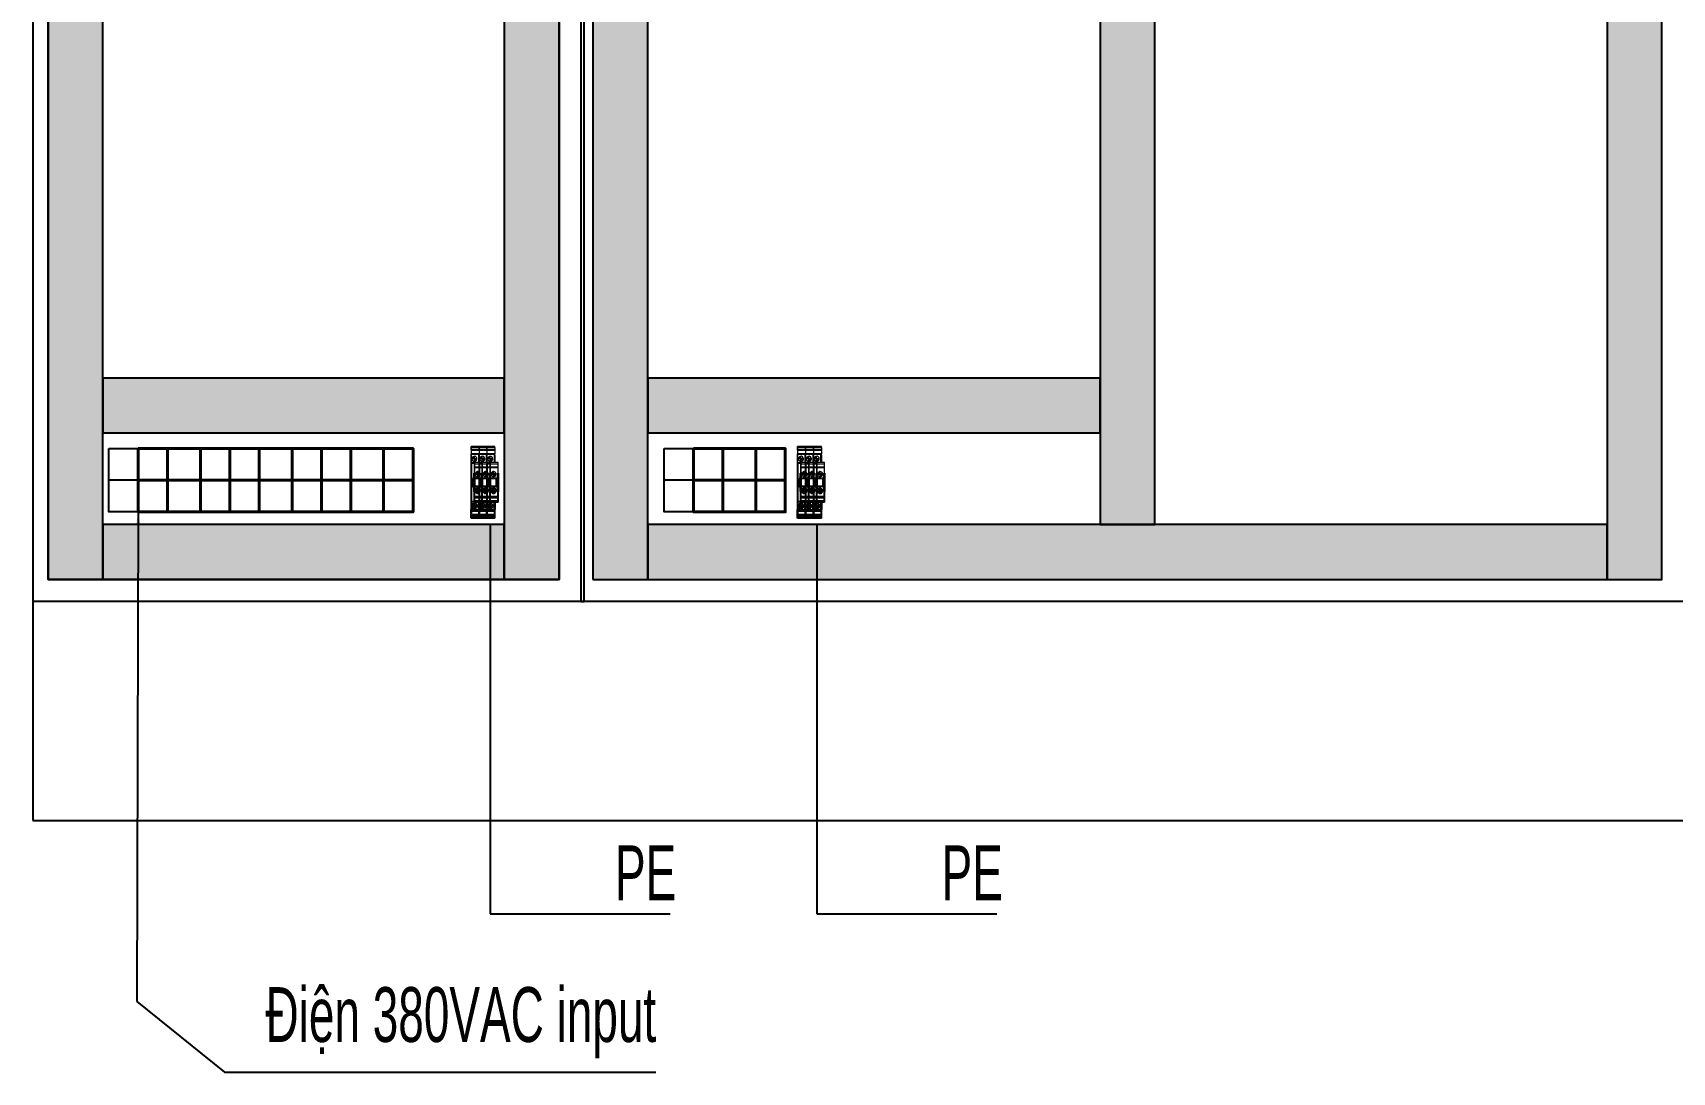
# Model space of a CAD drawing. Header units: millimetres. Extents: x 6750 to 121550, y -28210 to 66060.
# Drawn here: x 37014 to 38510, y 63106 to 64054 of the extents above; entities that cross this region are included whole.
import ezdxf

# ---------------------------------------------------------------- set-up
doc = ezdxf.new("R2010")
doc.units = ezdxf.units.MM
doc.linetypes.add('atContinuous2', pattern=[0])
for name, color, linetype, lineweight in [('2', 2, 'Continuous', 15), ('DN.1. NET LIEN MANH', 7, 'Continuous', 40), ('DN.3. NET ZIX ZAX', 160, 'Continuous', 25)]:
    doc.layers.add(name, color=color, linetype=linetype, lineweight=lineweight)
doc.layers.add('3', color=3, linetype='Continuous')
doc.layers.add('Z_entity', color=7, linetype='Continuous')
doc.styles.add('PM', font='arial.ttf', dxfattribs={"width": 0.6})
doc.dimstyles.new('MK-1.20 CK', dxfattribs={"dimscale": 25, "dimtxt": 2, "dimasz": 1, "dimexe": 0.5, "dimexo": 1, "dimgap": 0.5, "dimtad": 1, "dimdec": 0, "dimrnd": 0.0001, "dimtxsty": 'PM', "dimcen": 0, "dimdle": 1, "dimclrd": 251, "dimclre": 251, "dimclrt": 256, "dimadec": 4, "dimazin": 2, "dimtfac": 0.333333, "dimtdec": 0, "dimtix": 1, "dimtmove": 2, "dimatfit": 3, "dimtvp": 1, "dimarcsym": 0})

# ---------------------------------------------------------------- blocks, each defined once
blk = doc.blocks.new('ad231as3d21asd')
at = {"layer": '2'}
for points in [[(63214.5, 11408), (63214.5, 11415.2), (63213.7, 11415.2), (63213.7, 11408)], [(63216.6, 11415.2), (63216.6, 11408), (63214.5, 11408)], [(63214.5, 11415.2), (63216.6, 11415.2)], [(63216.6, 11415.2), (63217.1, 11415.2), (63220.2, 11415.2)], [(63217.1, 11408), (63217.1, 11415.2)], [(63220.2, 11415.2), (63220.2, 11408)], [(63221.6, 11415.2), (63221, 11415.2), (63220.2, 11415.2)], [(63221, 11415.2), (63221, 11408)], [(63221.6, 11414.5), (63221.6, 11415.2)], [(63221.6, 11415.2), (63222.6, 11415.2)], [(63221.6, 11414.5), (63222.6, 11414.5), (63228.3, 11414.5)], [(63227.4, 11410.9), (63222.2, 11410.9)], [(63222.6, 11415.2), (63228.3, 11415.2)], [(63222.6, 11414.5), (63222.6, 11415.2)], [(63222.9, 11409.6), (63226.1, 11412.9)], [(63226.7, 11412.3), (63223.5, 11409)], [(63224.8, 11413.5), (63224.8, 11408.4)], [(63228.3, 11418.2), (63228.3, 11411)], [(63229.7, 11418.2), (63228.3, 11418.2)], [(63229.7, 11411), (63228.3, 11411)], [(63228.3, 11411), (63228.9, 11411)], [(63228.3, 11411), (63228.3, 11403.8)], [(63229.7, 11411), (63228.3, 11411)], [(63228.9, 11411), (63229.7, 11411), (63232.4, 11411), (63232.5, 11411)], [(63229.7, 11418.2), (63229.7, 11411)], [(63232.5, 11418.2), (63232.4, 11418.2), (63229.7, 11418.2)], [(63232.5, 11411), (63232.4, 11411), (63229.7, 11411)], [(63229.7, 11411), (63229.7, 11403.8)], [(63232.5, 11411), (63232.4, 11411), (63229.7, 11411)], [(63232.4, 11418.2), (63232.4, 11411)], [(63232.4, 11411), (63232.4, 11403.8)], [(63232.5, 11418.2), (63232.5, 11411)], [(63238.1, 11417.6), (63238.1, 11418.2), (63233.2, 11418.2), (63232.5, 11418.2)], [(63238.1, 11410.4), (63238.1, 11411), (63233.2, 11411), (63232.5, 11411)], [(63232.5, 11411), (63233.2, 11411), (63242.7, 11411)], [(63232.5, 11411), (63232.5, 11403.8)], [(63238.1, 11410.4), (63238.1, 11411), (63233.2, 11411), (63232.5, 11411)], [(63233.2, 11418.2), (63233.2, 11411)], [(63233.2, 11411), (63233.2, 11403.8)], [(63241.4, 11414), (63236.3, 11414)], [(63236.9, 11412.6), (63240.1, 11415.9)], [(63240.7, 11415.3), (63237.5, 11412)], [(63214.5, 11408), (63213.7, 11408)], [(63214.5, 11400.8), (63214.5, 11408), (63213.7, 11408), (63213.7, 11400.8)], [(63214.5, 11400.8), (63213.7, 11400.8)], [(63214.5, 11393.6), (63214.5, 11400.8), (63213.7, 11400.8), (63213.7, 11393.6)], [(63214.5, 11408), (63216.6, 11408)], [(63216.6, 11408), (63216.6, 11400.8), (63214.5, 11400.8)], [(63214.5, 11408), (63216.6, 11408)], [(63214.5, 11400.8), (63216.6, 11400.8)], [(63216.6, 11400.8), (63216.6, 11393.6), (63214.5, 11393.6)], [(63214.5, 11400.8), (63216.6, 11400.8)], [(63216.6, 11408), (63217.1, 11408), (63220.2, 11408)], [(63216.6, 11408), (63217.1, 11408), (63220.2, 11408), (63221, 11408)], [(63216.6, 11408), (63217.1, 11408), (63220.2, 11408)], [(63216.6, 11400.8), (63217.1, 11400.8), (63220.2, 11400.8)], [(63216.6, 11400.8), (63217.1, 11400.8), (63220.2, 11400.8), (63221, 11400.8)], [(63216.6, 11400.8), (63217.1, 11400.8), (63220.2, 11400.8)], [(63217.1, 11400.8), (63217.1, 11408)], [(63217.1, 11393.6), (63217.1, 11400.8)], [(63221.6, 11408), (63221, 11408), (63220.2, 11408)], [(63220.2, 11408), (63220.2, 11400.8)], [(63221.6, 11408), (63221, 11408), (63220.2, 11408)], [(63221.6, 11400.8), (63221, 11400.8), (63220.2, 11400.8)], [(63220.2, 11400.8), (63220.2, 11393.6)], [(63221.6, 11400.8), (63221, 11400.8), (63220.2, 11400.8)], [(63228.9, 11408), (63221, 11408)], [(63221, 11408), (63221, 11400.8)], [(63228.9, 11400.8), (63221, 11400.8)], [(63221, 11400.8), (63221, 11393.6)], [(63221.6, 11408), (63222.6, 11408)], [(63221.6, 11407.4), (63221.6, 11408)], [(63221.6, 11408), (63222.6, 11408)], [(63221.6, 11407.4), (63222.6, 11407.4), (63228.3, 11407.4)], [(63221.6, 11400.8), (63222.6, 11400.8)], [(63221.6, 11400.2), (63221.6, 11400.8)], [(63221.6, 11400.8), (63222.6, 11400.8)], [(63221.6, 11400.2), (63222.6, 11400.2), (63228.3, 11400.2)], [(63227.4, 11403.8), (63222.2, 11403.8)], [(63227.4, 11396.6), (63222.2, 11396.6)], [(63222.6, 11408), (63228.3, 11408)], [(63222.6, 11408), (63228.3, 11408)], [(63222.6, 11407.4), (63222.6, 11408)], [(63222.6, 11400.8), (63228.3, 11400.8)], [(63222.6, 11400.8), (63228.3, 11400.8)], [(63222.6, 11400.2), (63222.6, 11400.8)], [(63222.9, 11402.4), (63226.1, 11405.7)], [(63222.9, 11395.2), (63226.1, 11398.5)], [(63226.7, 11405.2), (63223.5, 11401.9)], [(63226.7, 11398), (63223.5, 11394.7)], [(63224.8, 11406.4), (63224.8, 11401.2)], [(63224.8, 11399.2), (63224.8, 11394)], [(63229.7, 11403.8), (63228.3, 11403.8)], [(63228.3, 11403.8), (63228.9, 11403.8)], [(63228.3, 11403.8), (63228.3, 11396.6)], [(63229.7, 11403.8), (63228.3, 11403.8)], [(63229.7, 11396.6), (63228.3, 11396.6)], [(63228.3, 11396.6), (63228.9, 11396.6)], [(63228.9, 11403.8), (63229.7, 11403.8), (63232.4, 11403.8), (63232.5, 11403.8)], [(63228.9, 11396.6), (63229.7, 11396.6), (63232.4, 11396.6), (63232.5, 11396.6)], [(63232.5, 11403.8), (63232.4, 11403.8), (63229.7, 11403.8)], [(63229.7, 11403.8), (63229.7, 11396.6)], [(63232.5, 11403.8), (63232.4, 11403.8), (63229.7, 11403.8)], [(63232.5, 11396.6), (63232.4, 11396.6), (63229.7, 11396.6)], [(63232.4, 11403.8), (63232.4, 11396.6)], [(63238.1, 11403.2), (63238.1, 11403.8), (63233.2, 11403.8), (63232.5, 11403.8)], [(63232.5, 11403.8), (63233.2, 11403.8), (63242.7, 11403.8)], [(63232.5, 11403.8), (63232.5, 11396.6)], [(63238.1, 11403.2), (63238.1, 11403.8), (63233.2, 11403.8), (63232.5, 11403.8)], [(63238.1, 11396), (63238.1, 11396.6), (63233.2, 11396.6), (63232.5, 11396.6)], [(63232.5, 11396.6), (63233.2, 11396.6), (63242.7, 11396.6)], [(63233.2, 11403.8), (63233.2, 11396.6)], [(63241.4, 11406.8), (63236.3, 11406.8)], [(63241.4, 11399.6), (63236.3, 11399.6)], [(63236.9, 11405.4), (63240.1, 11408.7)], [(63236.9, 11398.2), (63240.1, 11401.5)], [(63240.7, 11408.2), (63237.5, 11404.9)], [(63240.7, 11401), (63237.5, 11397.7)], [(63214.5, 11393.6), (63213.7, 11393.6)], [(63214.5, 11393.6), (63216.6, 11393.6)], [(63216.6, 11393.6), (63217.1, 11393.6), (63220.2, 11393.6)], [(63216.6, 11393.6), (63217.1, 11393.6), (63220.2, 11393.6), (63221, 11393.6)], [(63221.6, 11393.6), (63221, 11393.6), (63220.2, 11393.6)], [(63228.9, 11393.6), (63221, 11393.6)], [(63221.6, 11393.6), (63222.6, 11393.6)], [(63222.6, 11393.6), (63228.3, 11393.6)]]:
    blk.add_lwpolyline(points, dxfattribs=at)
at = {"layer": '2', "linetype": 'atContinuous2'}
for centre, start, end in [((63224.9, 11411), 171.0615, 216.063), ((63224.9, 11411), 56.2222, 171.0631), ((63224.9, 11411), 236.221, 36.0645), ((63224.9, 11411), 36.0626, 56.2225), ((63238.8, 11414), 56.2219, 191.2234), ((63238.8, 11414), 191.2225, 216.0626), ((63238.8, 11414), 236.221, 36.0645), ((63224.9, 11403.8), 171.0615, 216.063), ((63224.9, 11396.6), 171.0615, 216.063), ((63224.9, 11403.8), 56.2222, 171.0631), ((63224.9, 11396.6), 56.2222, 171.0631), ((63224.9, 11411), 216.0626, 236.2225), ((63224.9, 11403.8), 216.0626, 236.2225), ((63224.9, 11403.8), 236.221, 36.0645), ((63224.9, 11396.6), 236.221, 36.0645), ((63224.9, 11403.8), 36.0626, 56.2225), ((63224.9, 11396.6), 36.0626, 56.2225), ((63238.8, 11406.8), 56.2219, 191.2234), ((63238.8, 11406.8), 191.2225, 216.0626), ((63238.8, 11399.6), 56.2219, 191.2234), ((63238.8, 11399.6), 191.2225, 216.0626), ((63238.8, 11406.8), 236.221, 36.0645), ((63238.8, 11399.6), 236.221, 36.0645), ((63224.9, 11396.6), 216.0626, 236.2225)]:
    blk.add_arc(centre, 2.32, start, end, dxfattribs=at)
at = {"layer": '3'}
for p, q in [((63260.4, 11418.2), (63259.6, 11418.2)), ((63260.4, 11411), (63259.6, 11411)), ((63263.1, 11411), (63260.4, 11411)), ((63260.4, 11403.8), (63259.6, 11403.8)), ((63263.1, 11403.8), (63260.4, 11403.8)), ((63263.1, 11396.6), (63260.4, 11396.6))]:
    blk.add_line(p, q, dxfattribs=at)
for points in [[(63238.1, 11418.2), (63254.7, 11418.2)], [(63238.1, 11417.6), (63242.7, 11417.6), (63244.5, 11417.6)], [(63238.1, 11411), (63254.7, 11411)], [(63238.1, 11411), (63254.7, 11411)], [(63238.1, 11410.4), (63242.7, 11410.4), (63244.5, 11410.4)], [(63238.1, 11410.4), (63242.7, 11410.4), (63244.5, 11410.4)], [(63238.8, 11416.5), (63238.8, 11411.4)], [(63259.6, 11418.2), (63259.6, 11411), (63250.1, 11411), (63242.7, 11411)], [(63242.7, 11417.6), (63242.7, 11416.6)], [(63242.7, 11416.6), (63242.7, 11411)], [(63242.7, 11416.6), (63244.5, 11416.6)], [(63259.6, 11411), (63259.6, 11403.8), (63250.1, 11403.8), (63242.7, 11403.8)], [(63242.7, 11410.4), (63242.7, 11409.5)], [(63242.7, 11410.4), (63242.7, 11409.5)], [(63244.5, 11416.6), (63244.5, 11417.6), (63248.3, 11417.6)], [(63244.5, 11416.6), (63248.3, 11416.6), (63250.1, 11416.6), (63250.1, 11417.6)], [(63244.5, 11409.5), (63244.5, 11410.4), (63248.3, 11410.4)], [(63244.5, 11409.5), (63248.3, 11409.5), (63250.1, 11409.5), (63250.1, 11410.4)], [(63244.5, 11409.5), (63244.5, 11410.4), (63248.3, 11410.4)], [(63244.5, 11409.5), (63248.3, 11409.5), (63250.1, 11409.5), (63250.1, 11410.4)], [(63248.3, 11417.6), (63248.3, 11416.6)], [(63248.3, 11417.6), (63250.1, 11417.6)], [(63248.3, 11410.4), (63248.3, 11409.5)], [(63248.3, 11410.4), (63250.1, 11410.4)], [(63248.3, 11410.4), (63248.3, 11409.5)], [(63248.3, 11410.4), (63250.1, 11410.4)], [(63250.1, 11417.6), (63254.7, 11417.6)], [(63250.1, 11416.6), (63250.1, 11411)], [(63250.1, 11410.4), (63254.7, 11410.4)], [(63250.1, 11410.4), (63254.7, 11410.4)], [(63256.5, 11414), (63251.4, 11414)], [(63252.1, 11412.6), (63255.3, 11415.9)], [(63255.9, 11415.3), (63252.7, 11412)], [(63254, 11416.5), (63254, 11411.4)], [(63254.7, 11418.2), (63254.7, 11417.6)], [(63259.6, 11418.2), (63254.7, 11418.2)], [(63254.7, 11411), (63254.7, 11410.4)], [(63259.6, 11411), (63254.7, 11411)], [(63254.7, 11411), (63254.7, 11410.4)], [(63259.6, 11411), (63254.7, 11411)], [(63260.4, 11411), (63260.3, 11411), (63259.6, 11411)], [(63259.6, 11411), (63260.3, 11411), (63260.4, 11411)], [(63260.3, 11418.2), (63260.3, 11411)], [(63260.3, 11411), (63260.3, 11403.8)], [(63263.1, 11411), (63263.1, 11418.2), (63260.4, 11418.2), (63260.4, 11411)], [(63263.1, 11403.8), (63263.1, 11411), (63260.4, 11411), (63260.4, 11403.8)], [(63264.5, 11418.2), (63263.1, 11418.2)], [(63264.5, 11411), (63263.1, 11411)], [(63263.1, 11411), (63263.9, 11411)], [(63264.5, 11411), (63263.1, 11411)], [(63264.5, 11418.2), (63264.5, 11411)], [(63264.5, 11415.2), (63270.2, 11415.2)], [(63264.5, 11414.5), (63270.2, 11414.5)], [(63264.5, 11411), (63264.5, 11403.8)], [(63270.6, 11410.9), (63265.4, 11410.9)], [(63266.1, 11409.6), (63269.3, 11412.9)], [(63269.9, 11412.3), (63266.7, 11409)], [(63268, 11413.5), (63268, 11408.4)], [(63270.2, 11415.2), (63271.2, 11415.2)], [(63270.2, 11415.2), (63270.2, 11414.5), (63271.2, 11414.5)], [(63271.2, 11415.2), (63271.2, 11414.5)], [(63275.7, 11415.2), (63272.6, 11415.2), (63271.8, 11415.2), (63271.2, 11415.2)], [(63271.8, 11415.2), (63271.8, 11408)], [(63272.6, 11415.2), (63272.6, 11408)], [(63275.7, 11408), (63275.7, 11415.2)], [(63278.2, 11415.2), (63276.2, 11415.2), (63275.7, 11415.2)], [(63276.2, 11415.2), (63276.2, 11408)], [(63278.2, 11415.2), (63278.2, 11408)], [(63279.1, 11415.2), (63278.2, 11415.2)], [(63279.1, 11415.2), (63279.1, 11408)], [(63238.1, 11403.8), (63254.7, 11403.8)], [(63238.1, 11403.8), (63254.7, 11403.8)], [(63238.1, 11403.2), (63242.7, 11403.2), (63244.5, 11403.2)], [(63238.1, 11403.2), (63242.7, 11403.2), (63244.5, 11403.2)], [(63238.1, 11396.6), (63254.7, 11396.6)], [(63238.1, 11396), (63242.7, 11396), (63244.5, 11396)], [(63238.8, 11409.4), (63238.8, 11404.2)], [(63238.8, 11402.2), (63238.8, 11397)], [(63242.7, 11409.5), (63244.5, 11409.5)], [(63242.7, 11409.5), (63242.7, 11403.8)], [(63242.7, 11409.5), (63244.5, 11409.5)], [(63259.6, 11403.8), (63259.6, 11396.6), (63250.1, 11396.6), (63242.7, 11396.6)], [(63242.7, 11403.2), (63242.7, 11402.3)], [(63242.7, 11403.2), (63242.7, 11402.3)], [(63242.7, 11402.3), (63244.5, 11402.3)], [(63242.7, 11402.3), (63242.7, 11396.6)], [(63242.7, 11402.3), (63244.5, 11402.3)], [(63242.7, 11396), (63242.7, 11395.1)], [(63244.5, 11402.3), (63244.5, 11403.2), (63248.3, 11403.2)], [(63244.5, 11402.3), (63248.3, 11402.3), (63250.1, 11402.3), (63250.1, 11403.2)], [(63244.5, 11402.3), (63244.5, 11403.2), (63248.3, 11403.2)], [(63244.5, 11402.3), (63248.3, 11402.3), (63250.1, 11402.3), (63250.1, 11403.2)], [(63244.5, 11395.1), (63244.5, 11396), (63248.3, 11396)], [(63244.5, 11395.1), (63248.3, 11395.1), (63250.1, 11395.1), (63250.1, 11396)], [(63248.3, 11403.2), (63248.3, 11402.3)], [(63248.3, 11403.2), (63250.1, 11403.2)], [(63248.3, 11403.2), (63248.3, 11402.3)], [(63248.3, 11403.2), (63250.1, 11403.2)], [(63248.3, 11396), (63248.3, 11395.1)], [(63248.3, 11396), (63250.1, 11396)], [(63250.1, 11409.5), (63250.1, 11403.8)], [(63250.1, 11403.2), (63254.7, 11403.2)], [(63250.1, 11403.2), (63254.7, 11403.2)], [(63250.1, 11402.3), (63250.1, 11396.6)], [(63250.1, 11396), (63254.7, 11396)], [(63256.5, 11406.8), (63251.4, 11406.8)], [(63256.5, 11399.6), (63251.4, 11399.6)], [(63252.1, 11405.4), (63255.3, 11408.7)], [(63252.1, 11398.2), (63255.3, 11401.5)], [(63255.9, 11408.2), (63252.7, 11404.9)], [(63255.9, 11401), (63252.7, 11397.7)], [(63254, 11409.4), (63254, 11404.2)], [(63254, 11402.2), (63254, 11397)], [(63254.7, 11403.8), (63254.7, 11403.2)], [(63259.6, 11403.8), (63254.7, 11403.8)], [(63254.7, 11403.8), (63254.7, 11403.2)], [(63259.6, 11403.8), (63254.7, 11403.8)], [(63254.7, 11396.6), (63254.7, 11396)], [(63259.6, 11396.6), (63254.7, 11396.6)], [(63260.4, 11403.8), (63260.3, 11403.8), (63259.6, 11403.8)], [(63259.6, 11403.8), (63260.3, 11403.8), (63260.4, 11403.8)], [(63260.4, 11396.6), (63260.3, 11396.6), (63259.6, 11396.6)], [(63259.6, 11396.6), (63260.3, 11396.6), (63260.4, 11396.6)], [(63260.3, 11403.8), (63260.3, 11396.6)], [(63263.1, 11396.6), (63263.1, 11403.8), (63260.4, 11403.8), (63260.4, 11396.6)], [(63264.5, 11403.8), (63263.1, 11403.8)], [(63263.1, 11403.8), (63263.9, 11403.8)], [(63264.5, 11403.8), (63263.1, 11403.8)], [(63264.5, 11396.6), (63263.1, 11396.6)], [(63263.1, 11396.6), (63263.9, 11396.6)], [(63263.9, 11408), (63271.8, 11408), (63272.6, 11408)], [(63263.9, 11400.8), (63271.8, 11400.8), (63272.6, 11400.8)], [(63264.5, 11408), (63270.2, 11408)], [(63264.5, 11408), (63270.2, 11408)], [(63264.5, 11407.4), (63270.2, 11407.4)], [(63264.5, 11403.8), (63264.5, 11396.6)], [(63264.5, 11400.8), (63270.2, 11400.8)], [(63264.5, 11400.8), (63270.2, 11400.8)], [(63264.5, 11400.2), (63270.2, 11400.2)], [(63270.6, 11403.8), (63265.4, 11403.8)], [(63270.6, 11396.6), (63265.4, 11396.6)], [(63266.1, 11402.4), (63269.3, 11405.7)], [(63266.1, 11395.2), (63269.3, 11398.5)], [(63269.9, 11405.2), (63266.7, 11401.9)], [(63269.9, 11398), (63266.7, 11394.7)], [(63268, 11406.4), (63268, 11401.2)], [(63268, 11399.2), (63268, 11394)], [(63270.2, 11408), (63271.2, 11408)], [(63270.2, 11408), (63271.2, 11408)], [(63270.2, 11408), (63270.2, 11407.4), (63271.2, 11407.4)], [(63270.2, 11400.8), (63271.2, 11400.8)], [(63270.2, 11400.8), (63271.2, 11400.8)], [(63270.2, 11400.8), (63270.2, 11400.2), (63271.2, 11400.2)], [(63275.7, 11408), (63272.6, 11408), (63271.8, 11408), (63271.2, 11408)], [(63271.2, 11408), (63271.2, 11407.4)], [(63275.7, 11408), (63272.6, 11408), (63271.8, 11408), (63271.2, 11408)], [(63275.7, 11400.8), (63272.6, 11400.8), (63271.8, 11400.8), (63271.2, 11400.8)], [(63271.2, 11400.8), (63271.2, 11400.2)], [(63275.7, 11400.8), (63272.6, 11400.8), (63271.8, 11400.8), (63271.2, 11400.8)], [(63271.8, 11408), (63271.8, 11400.8)], [(63271.8, 11400.8), (63271.8, 11393.6)], [(63272.6, 11408), (63275.7, 11408), (63276.2, 11408), (63278.2, 11408), (63279.1, 11408)], [(63272.6, 11408), (63272.6, 11400.8)], [(63272.6, 11400.8), (63275.7, 11400.8), (63276.2, 11400.8), (63278.2, 11400.8), (63279.1, 11400.8)], [(63272.6, 11400.8), (63272.6, 11393.6)], [(63278.2, 11408), (63276.2, 11408), (63275.7, 11408)], [(63275.7, 11400.8), (63275.7, 11408)], [(63278.2, 11408), (63276.2, 11408), (63275.7, 11408)], [(63278.2, 11400.8), (63276.2, 11400.8), (63275.7, 11400.8)], [(63275.7, 11393.6), (63275.7, 11400.8)], [(63278.2, 11400.8), (63276.2, 11400.8), (63275.7, 11400.8)], [(63276.2, 11408), (63276.2, 11400.8)], [(63276.2, 11400.8), (63276.2, 11393.6)], [(63279.1, 11408), (63278.2, 11408)], [(63278.2, 11408), (63278.2, 11400.8)], [(63279.1, 11408), (63278.2, 11408)], [(63279.1, 11400.8), (63278.2, 11400.8)], [(63278.2, 11400.8), (63278.2, 11393.6)], [(63279.1, 11400.8), (63278.2, 11400.8)], [(63279.1, 11408), (63279.1, 11400.8)], [(63279.1, 11400.8), (63279.1, 11393.6)], [(63242.7, 11395.1), (63244.5, 11395.1)], [(63263.9, 11393.6), (63271.8, 11393.6), (63272.6, 11393.6)], [(63264.5, 11393.6), (63270.2, 11393.6)], [(63270.2, 11393.6), (63271.2, 11393.6)], [(63275.7, 11393.6), (63272.6, 11393.6), (63271.8, 11393.6), (63271.2, 11393.6)], [(63272.6, 11393.6), (63275.7, 11393.6), (63276.2, 11393.6), (63278.2, 11393.6), (63279.1, 11393.6)], [(63278.2, 11393.6), (63276.2, 11393.6), (63275.7, 11393.6)], [(63279.1, 11393.6), (63278.2, 11393.6)]]:
    blk.add_lwpolyline(points, dxfattribs=at)
at = {"layer": '3', "linetype": 'atContinuous2'}
for centre, start, end in [((63238.8, 11414), 36.0626, 56.2225), ((63254, 11414), 56.2222, 171.0631), ((63254, 11414), 171.0615, 216.063), ((63254, 11414), 216.0626, 236.2225), ((63254, 11414), 236.221, 36.0645), ((63254, 11414), 36.0626, 56.2225), ((63268, 11411), 56.221, 216.0645), ((63268, 11411), 269.9995, 36.0633), ((63268, 11411), 36.0626, 56.2225), ((63238.8, 11406.8), 36.0626, 56.2225), ((63238.8, 11399.6), 36.0626, 56.2225), ((63254, 11406.8), 56.2222, 171.0631), ((63254, 11406.8), 171.0615, 216.063), ((63254, 11399.6), 56.2222, 171.0631), ((63254, 11399.6), 171.0615, 216.063), ((63254, 11406.8), 216.0626, 236.2225), ((63254, 11399.6), 216.0626, 236.2225), ((63254, 11406.8), 236.221, 36.0645), ((63254, 11399.6), 236.221, 36.0645), ((63254, 11406.8), 36.0626, 56.2225), ((63254, 11399.6), 36.0626, 56.2225), ((63268, 11403.8), 56.221, 216.0645), ((63268, 11396.6), 56.221, 216.0645), ((63268, 11411), 216.0626, 236.2225), ((63268, 11403.8), 216.0626, 236.2225), ((63268, 11411), 236.2223, 270.0001), ((63268, 11403.8), 236.2223, 270.0001), ((63268, 11403.8), 269.9995, 36.0633), ((63268, 11396.6), 269.9995, 36.0633), ((63268, 11403.8), 36.0626, 56.2225), ((63268, 11396.6), 36.0626, 56.2225), ((63268, 11396.6), 216.0626, 236.2225), ((63268, 11396.6), 236.2223, 270.0001)]:
    blk.add_arc(centre, 2.32, start, end, dxfattribs=at)
at = {"layer": 'Z_entity', "color": 0}
for points in [[(63228.9, 11411), (63228.9, 11408), (63263.9, 11408), (63263.9, 11411), (63264.5, 11411)], [(63228.9, 11403.8), (63228.9, 11400.8), (63263.9, 11400.8), (63263.9, 11403.8), (63264.5, 11403.8)], [(63228.9, 11396.6), (63228.9, 11393.6), (63263.9, 11393.6), (63263.9, 11396.6), (63264.5, 11396.6)]]:
    blk.add_lwpolyline(points, dxfattribs=at)

msp = doc.modelspace()

# ---------------------------------------------------------------- hatches: boundary and pattern name
h = msp.add_hatch(color=8)
h.dxf.hatch_style = 1
h.paths.add_polyline_path([(37028.378, 63555.432), (37078.378, 63555.432), (37078.378, 64915.432), (37028.378, 64915.432)])
h = msp.add_hatch(color=8)
h.dxf.hatch_style = 1
h.paths.add_polyline_path([(37444.378, 63555.432), (37494.378, 63555.432), (37494.378, 64915.432), (37444.378, 64915.432)])
h = msp.add_hatch(color=8)
h.dxf.hatch_style = 1
h.paths.add_polyline_path([(37525.378, 63555.432), (37575.378, 63555.432), (37575.378, 64915.432), (37525.378, 64915.432)])
h = msp.add_hatch(color=8)
h.dxf.hatch_style = 1
h.paths.add_polyline_path([(38450.378, 63555.432), (38500.378, 63555.432), (38500.378, 64915.432), (38450.378, 64915.432)])
h = msp.add_hatch(color=8)
h.dxf.hatch_style = 1
h.paths.add_polyline_path([(37987.878, 63605.432), (38037.878, 63605.432), (38037.878, 64865.432), (37987.878, 64865.432)])
h = msp.add_hatch(color=8)
h.dxf.hatch_style = 1
h.paths.add_polyline_path([(37078.378, 63739.039), (37078.378, 63689.039), (37444.378, 63689.039), (37444.378, 63739.039)])
h = msp.add_hatch(color=8)
h.dxf.hatch_style = 1
h.paths.add_polyline_path([(37575.378, 63739.039), (37575.378, 63689.039), (37987.878, 63689.039), (37987.878, 63739.039)])
h = msp.add_hatch(color=8)
h.dxf.hatch_style = 1
h.paths.add_polyline_path([(37078.378, 63605.432), (37078.378, 63555.432), (37444.378, 63555.432), (37444.378, 63605.432)])
h = msp.add_hatch(color=8)
h.dxf.hatch_style = 1
h.paths.add_polyline_path([(37575.378, 63605.432), (37575.378, 63555.432), (38450.378, 63555.432), (38450.378, 63605.432)])

# ---------------------------------------------------------------- linework, layer by layer
for points in [[(37014.378, 63335.432), (39514.378, 63335.432), (39514.378, 64935.432), (37014.378, 64935.432)], [(37514.378, 63535.432), (37517.378, 63535.432), (37517.378, 64935.432), (37514.378, 64935.432)], [(37028.378, 64915.432), (37494.378, 64915.432), (37494.378, 63555.432), (37028.378, 63555.432)], [(37028.378, 63555.432), (37078.378, 63555.432), (37078.378, 64915.432), (37028.378, 64915.432)], [(37444.378, 63555.432), (37494.378, 63555.432), (37494.378, 64915.432), (37444.378, 64915.432)], [(37525.378, 63555.432), (37575.378, 63555.432), (37575.378, 64915.432), (37525.378, 64915.432)], [(38450.378, 63555.432), (38500.378, 63555.432), (38500.378, 64915.432), (38450.378, 64915.432)], [(37987.878, 63605.432), (38037.878, 63605.432), (38037.878, 64865.432), (37987.878, 64865.432)], [(37078.378, 63739.039), (37078.378, 63689.039), (37444.378, 63689.039), (37444.378, 63739.039)], [(37575.378, 63739.039), (37575.378, 63689.039), (37987.878, 63689.039), (37987.878, 63739.039)], [(37078.378, 63605.432), (37078.378, 63555.432), (37444.378, 63555.432), (37444.378, 63605.432)], [(37575.378, 63605.432), (37575.378, 63555.432), (38450.378, 63555.432), (38450.378, 63605.432)], [(37014.378, 63335.432), (39514.378, 63335.432), (39514.378, 63535.432), (37014.378, 63535.432)]]:
    msp.add_lwpolyline(points, close=True)
at = {"layer": 'DN.1. NET LIEN MANH'}
for points in [[(37110.576, 63674.774), (37194.15, 63674.774), (37194.15, 63616.944), (37110.576, 63616.944)], [(37194.15, 63674.774), (37277.723, 63674.774), (37277.723, 63616.944), (37194.15, 63616.944)], [(37277.723, 63674.774), (37361.296, 63674.774), (37361.296, 63616.944), (37277.723, 63616.944)], [(37617.189, 63674.774), (37700.762, 63674.774), (37700.762, 63616.944), (37617.189, 63616.944)]]:
    msp.add_lwpolyline(points, close=True, dxfattribs=at)
for points in [[(37137.194, 63674.774), (37137.194, 63616.944)], [(37167.292, 63674.774), (37167.292, 63616.944)], [(37220.767, 63674.774), (37220.767, 63616.944)], [(37250.865, 63674.774), (37250.865, 63616.944)], [(37304.34, 63674.774), (37304.34, 63616.944)], [(37334.438, 63674.774), (37334.438, 63616.944)], [(37643.806, 63674.774), (37643.806, 63616.944)], [(37673.904, 63674.774), (37673.904, 63616.944)], [(37110.576, 63645.859), (37194.15, 63645.859)], [(37194.15, 63645.859), (37277.723, 63645.859)], [(37277.723, 63645.859), (37361.296, 63645.859)], [(37617.189, 63645.859), (37700.762, 63645.859)]]:
    msp.add_lwpolyline(points, dxfattribs=at)
at = {"layer": 'DN.3. NET ZIX ZAX'}
for points in [[(37083.718, 63674.774), (37110.576, 63674.774), (37110.576, 63616.944), (37083.718, 63616.944)], [(37590.331, 63674.774), (37617.189, 63674.774), (37617.189, 63616.944), (37590.331, 63616.944)]]:
    msp.add_lwpolyline(points, close=True, dxfattribs=at)
for points in [[(37110.576, 63645.859), (37083.718, 63645.859)], [(37617.189, 63645.859), (37590.331, 63645.859)]]:
    msp.add_lwpolyline(points, dxfattribs=at)

# ---------------------------------------------------------------- block references
at = {"rotation": 270}
for p in [(26020.61, 126890.311), (26318.479, 126890.311)]:
    msp.add_blockref('ad231as3d21asd', p, dxfattribs=at)

# ---------------------------------------------------------------- texts
at = {"char_height": 50, "attachment_point": 7, "style": 'PM'}
for s, insert in [('PE', (37545.461, 63262.873)), ('PE', (37843.329, 63262.873)), ('Điện 380VAC input', (37226.638, 63118.532))]:
    msp.add_mtext(s, dxfattribs=dict(at, insert=insert))

# ---------------------------------------------------------------- leaders
at = {"annotation_type": 0, "has_hookline": 1, "hookline_direction": 0}
for points, text_width in [([(37110.576, 63616.944), (37109.335, 63170.647), (37189.138, 63106.032), (37214.138, 63106.032)], 356.153), ([(37431.566, 63605.165), (37431.566, 63250.373), (37532.961, 63250.373)], 50.423), ([(37729.434, 63605.165), (37729.434, 63250.373), (37830.829, 63250.373)], 50.423)]:
    msp.add_leader(points, dimstyle='MK-1.20 CK', override={"dimclrd": 3, "dimclre": 3}, dxfattribs=dict(at, text_width=text_width))

doc.saveas('drawing.dxf')
